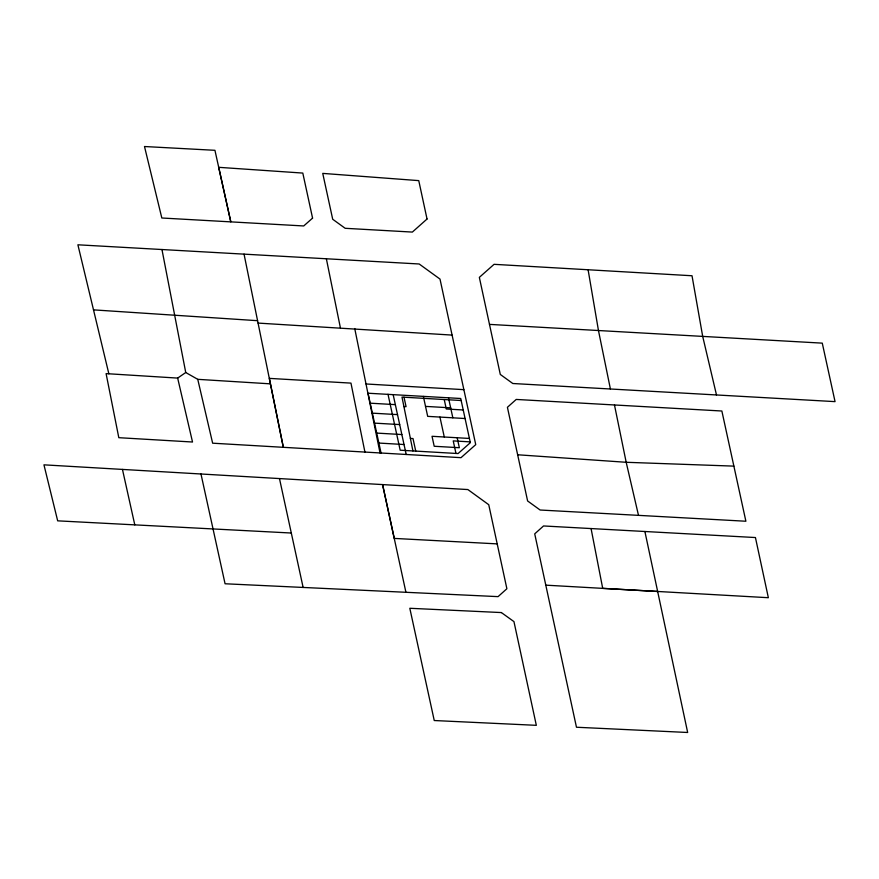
<?xml version="1.0" encoding="UTF-8"?>
<svg xmlns="http://www.w3.org/2000/svg" width="879" height="879" viewBox="0 0 879 879"><rect width="100%" height="100%" fill="white"/><g stroke="black" fill="none" stroke-linecap="round" stroke-linejoin="round"><path stroke-width="1.32" d="M177.657 378.091L192.523 442.016L118.808 437.687L106.095 373.619L177.657 378.091L185.744 372.52L197.753 379.332L270.413 383.848M733.877 466.123L626.189 462.288L517.643 454.773M200.972 473.99L225.068 583.766L498.063 596.632L506.886 588.743L488.746 504.711L467.87 489.559L43.95 464.837L57.673 520.84L291.301 533.026M497.173 543.881L394.253 538.409L382.574 484.571L405.922 592.292M638.495 515.358L745.886 521.236L721.868 411.009L516.226 399.44L507.414 407.296L527.609 500.964L540.124 510.018L638.495 515.358L626.189 462.288L614.476 404.977M644.889 531.487L687.664 732.482L576.47 727.241L534.718 533.85L543.541 525.961L755.435 537.541L768.356 597.709L545.804 585.161M197.753 379.332L212.641 443.192L461.003 457.673L475.737 444.631L440.005 279.082L419.173 263.986L77.89 244.801L108.853 373.795M489.482 324.384L822.272 343.14L835.05 401.626L512.809 383.508L500.294 374.443L479.341 277.368L494.075 264.326L692.015 275.753L702.695 336.393L716.495 394.968M258.063 323.087L452.059 335.086M657.646 591.479L602.708 588.359L591.062 528.532M366.027 383.98L463.848 389.65M461.167 400.516L401.989 397.088L412.921 450.938M370.202 403.186L395.352 404.637M425.524 406.384L450.663 407.845M403.9 406.537L406.065 406.669L404.01 397.209M463.233 409.977L446.29 408.999L444.236 399.538M372.377 413.152L397.517 414.613M465.09 418.525L427.688 416.36L423.359 396.418M374.542 423.129L399.692 424.579M376.717 433.094L401.857 434.545M469.43 438.456L432.028 436.292L434.204 446.268L459.343 447.719L457.179 437.753M410.383 438.412L413.009 438.566L415.734 451.103M470.166 441.873L453.234 440.895L455.959 453.432M378.882 443.06L404.032 444.521M93.504 309.869L257.591 320.692M122.456 469.419L134.795 524.884M448.499 397.868L452.839 417.811M439.939 417.064L444.28 437.006M393.177 394.671L406.197 454.487M388.002 394.286L400.176 450.202L458.069 453.553L470.342 442.686L460.728 398.495L368.037 393.221L381.057 453.037M279.478 478.572L303.134 587.469M610.411 389.012L598.456 330.504L588.095 269.732M354.731 328.537L380.036 452.971M326.362 258.767L340.371 327.713M244.043 254.13L283.324 447.312L269.348 378.377L350.963 383.112L364.928 452.081M185.744 372.52L161.956 249.504M427.04 219.014L412.361 232.078L345.172 228.298L332.701 219.256L322.747 173.394L418.756 180.624L427.04 219.014M312.572 218.124L303.716 225.958L161.824 218.003L144.497 146.518L214.937 150.309L230.803 221.882L218.684 167.318L302.805 173.075L312.572 218.124M501.371 612.564L409.812 608.279L434.248 720.527L536.333 725.329L513.951 621.607L501.371 612.564"/></g></svg>
